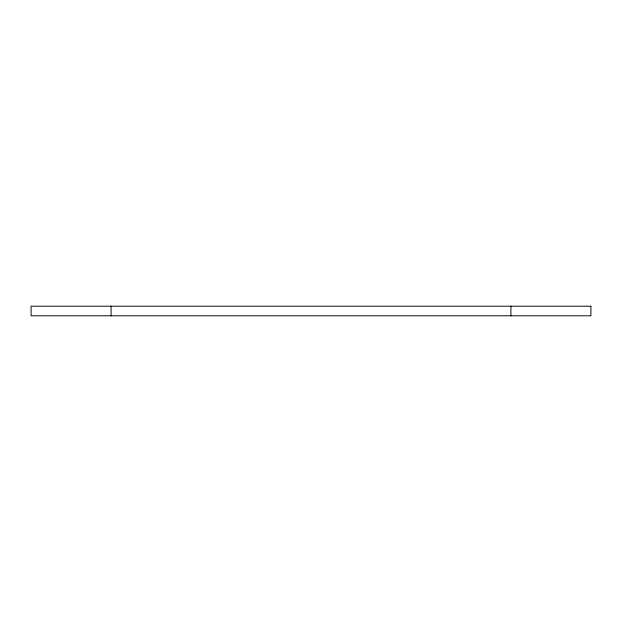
<?xml version="1.0" encoding="UTF-8"?>
<svg xmlns="http://www.w3.org/2000/svg" width="622" height="622" viewBox="0 0 622 622"><rect width="100%" height="100%" fill="white"/><g stroke="black" fill="none" stroke-linecap="round" stroke-linejoin="round"><path stroke-width="0.93" d="M510.926 306.203L510.926 315.797M111.074 306.203L111.074 315.797M590.9 306.203L31.1 306.203L31.1 315.797L590.9 315.797L590.9 306.203"/></g></svg>
